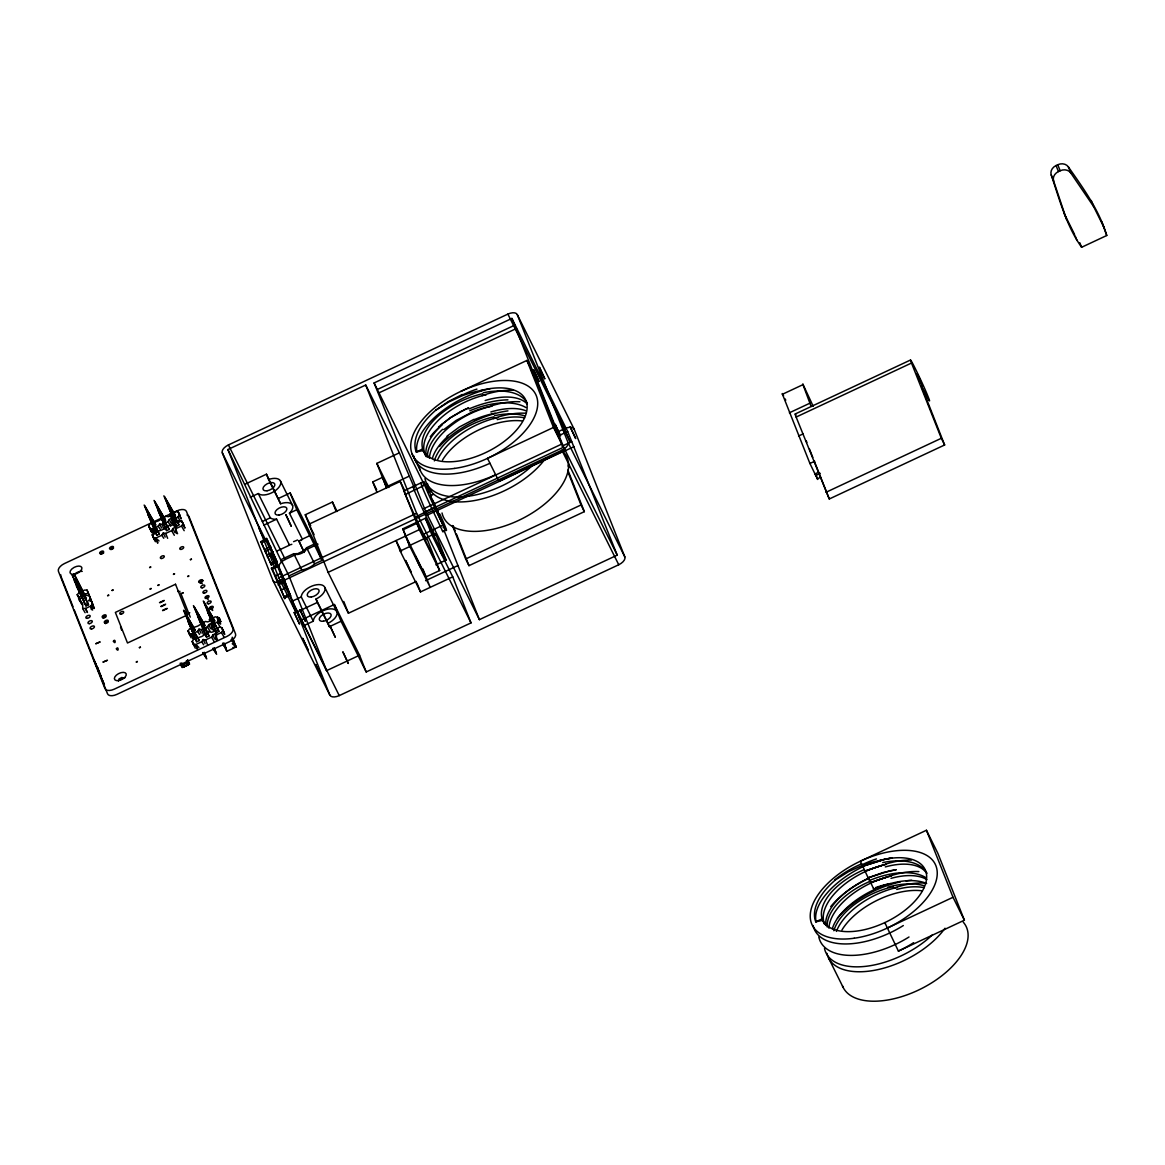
<?xml version="1.0" encoding="UTF-8"?>
<svg xmlns="http://www.w3.org/2000/svg" width="1165" height="1165" viewBox="0 0 1165 1165"><rect width="100%" height="100%" fill="white"/><g stroke="black" fill="none" stroke-linecap="round" stroke-linejoin="round"><path stroke-width="1.5" d="M85.103 612.703L82.7 608.567L82.7 603.499L79.307 600.019L81.273 597.98L81.798 595.257L78.477 597.922L81.681 603.441M219.238 617.989L220.738 621.702L218.991 621.644L219.238 617.989L220.607 621.353M296.929 553.608L295.153 553.783A9.291 8.752 -68.5 0 1 293.828 553.681L280.925 559.681L282.09 562.753L227.918 449.53L365.723 385.018L399.377 452.835L414.026 487.057M92.108 608.421L92.559 603.951L91.278 600.718L88.453 600.805L90.448 598.635L89.166 595.402L86.472 595.548L84.273 594.092L74.094 574.054L84.273 594.092L88.336 593.305L90.084 597.805M184.9 527.862L181.798 521.075L184.332 526.463L181.798 521.075L179.395 520.697L173.425 523.493L175.959 524.658L169.537 525.313L161.979 529.929L153.707 532.725L152.266 534.895L153.387 537.677L155.819 538.041L161.789 535.245L163.216 533.031L165.678 533.424L171.648 530.628L172.901 528.56L178.973 524.847L167.483 504.867L176.498 525.997L175.536 528.808L176.337 533.483M214.244 619.649L207.588 621.892L205.346 621.455L197.788 626.071L189.502 628.867L188.06 631.037L189.196 633.818L191.613 634.182L197.584 631.386L199.011 629.173L201.472 629.566L207.443 626.77L208.695 624.702L214.768 620.989L203.278 601.009L212.292 622.139L211.331 624.95L212.132 629.624M107.573 595.533L108.622 595.024M108.753 595.315L107.763 595.825M111.942 590.335L112.99 589.825M113.092 590.174L112.131 590.626M149.601 567.384L150.649 566.86M150.736 567.224L149.746 567.661M150.023 588.908L151.086 588.383M151.202 588.689L150.183 589.184M157.843 585.238L158.906 584.728M159.023 585.019L158.003 585.529M139.305 647.536L140.368 647.012M140.484 647.318L139.465 647.813M136.232 661.909L137.295 661.385M137.383 661.749L136.422 662.186M173.41 574.17L174.459 573.661M174.575 573.952L173.57 574.447M190.317 559.535L191.38 559.011M191.511 559.287L190.478 559.812M187.638 576.34L188.686 575.816M182.031 593.16L183.094 592.635M188.788 576.18L187.856 576.631M183.211 592.912L182.221 593.451M148.872 525.75L150.11 523.682L158.396 520.886L165.954 516.27L168.197 516.707L174.852 514.464L175.391 515.804L169.318 519.517L168.066 521.585L162.081 524.381L159.634 523.988L158.207 526.201L152.222 528.997L149.804 528.633L148.669 525.852L151.406 531.167L148.669 525.852M172.74 524.439L171.939 519.765L177.925 516.969L179.366 514.799L178.216 512.032L175.813 511.653L169.842 514.449L171.109 517.391M177.561 533.716L175.536 528.808L181.507 526.012L182.949 523.842M192.371 641.318L193.623 639.236L201.894 636.454L209.452 631.823L211.695 632.26L218.35 630.017L218.889 631.357L212.816 635.071L211.564 637.139L205.593 639.949L203.132 639.556L201.705 641.755L195.72 644.565L193.303 644.187L192.181 641.405L194.264 645.366M213.355 629.857L211.331 624.95L217.316 622.154L218.758 619.984L217.593 617.217L215.205 616.838L209.219 619.634L211.753 620.799M216.253 640.007L215.452 635.333L221.423 632.522L222.864 630.367L221.714 627.586L219.311 627.207L213.341 630.003L216.399 632.522L216.486 639.76M188.002 661.982L187.594 659.71L189.487 664.065L187.245 662.856L188.686 662.434L181.303 665.885L182.774 667.414L180.226 663.162L181.784 664.895M305.711 548.846L304.4 550.098M94.38 608.363L92.559 603.951L90.622 606.077L85.438 608.523L87.448 612.499L85.409 608.421L82.7 608.567M81.273 601.883L77.196 594.703L79.147 592.577L84.317 590.131L87.055 590.087L89.137 595.097M438.535 426.929L450.433 417.813L465.33 409.221M441.36 424.686L450.884 417.347L461.558 411.07M443.792 429.594L456.17 420.405L470.66 412.847M447.04 436.147L459.418 426.958L473.907 419.385M187.915 661.778L189.487 664.065L182.119 667.516M835.48 879.895L848.47 871.711L862.144 865.449A57.799 30.29 -26.4 0 1 879.196 860.629A57.289 30.727 -23.8 0 1 883.361 859.814M181.303 665.885L182.657 665.2M299.711 540.662L301.211 539.774M118.932 679.02L121.99 677.404M199.71 582.587L202.87 580.956M461.806 411.216L468.548 407.794M102.68 552.006L100.641 553.025L101.078 554.263L103.379 553.186L102.68 552.006L103.641 552.924M112.539 547.39L110.5 548.409L110.937 549.647L113.238 548.569L112.539 547.39L113.5 548.307M228.398 444.957L507.882 314.099A8.577 4.5 -26.4 0 1 517.304 314.652L574.156 429.186L624.833 556.928A8.577 4.5 -26.4 0 1 618.731 564.748L339.248 695.607A8.577 4.5 -26.4 0 1 329.826 695.054L272.974 580.534L222.297 452.777A8.577 4.5 -26.4 0 1 228.398 444.957L285.25 559.477A8.577 4.5 -26.4 0 0 279.149 567.311L329.826 695.054M460.932 391.338L526.915 360.436L538.288 383.343L564.996 450.637L427.191 515.148L374.096 382.95L511.901 318.424L567.69 431.531L617.217 555.137L479.412 619.649L425.808 511.668L563.612 447.156L617.217 555.137M424.293 484.771L377.344 389.489L515.148 324.977M378.727 392.969L516.532 328.457M155.673 525.036L153.183 526.187L144.169 505.057L155.134 523.697L155.673 525.036L144.868 505.989L156.765 535.23L159.256 534.08L158.731 532.74L147.766 514.1L156.765 535.23M165.532 520.42L163.042 521.571L154.028 500.44L164.993 519.08L165.532 520.42L154.727 501.372L166.624 530.614L169.114 529.463L168.59 528.124L157.624 509.484L166.624 530.614M245.116 484.174L266.465 474.184L280.619 503.761A12.873 6.742 -26.4 0 1 291.862 504.343A12.873 6.742 -26.4 0 1 289.444 513.183L302.347 539.162L309.686 535.711L311.186 538.39L321.977 560.452L314.623 563.889A12.873 6.742 -26.4 0 1 301.793 569.903L288.978 575.903L326.564 670.661L359.563 655.225L334.384 604.504L301.386 619.955L303.672 625.707L313.312 621.193A12.873 6.742 -26.4 0 1 324.263 610.227A12.873 6.742 -26.4 0 1 336.976 612.033A12.873 6.742 -26.4 0 1 328.035 623.29L329.389 626.712L341.025 621.251L334.384 604.504M250.3 497.266L258.266 493.538A12.873 6.742 -26.4 0 0 272.639 492.344A12.873 6.742 -26.4 0 0 280.634 481.465A12.873 6.742 -26.4 0 0 268.576 479.514L266.465 474.184M278.508 498.431L290.143 492.984L315.322 543.706L321.977 560.452M408.726 476.398L386.197 486.941L376.848 463.379L399.377 452.835M262.343 521.512L270.309 517.799A12.873 6.742 -26.4 0 0 276.615 519.182L289.517 545.162L276.702 551.162M85.482 604.548L87.972 603.397L78.303 584.699L88.496 604.737L86.021 605.902L76.395 585.762L86.021 605.902M435.826 410.167A64.046 33.567 -26.4 0 0 416.254 451.991L422.458 449.078A57.187 29.97 -26.4 0 0 479.82 455.151A57.187 29.97 -26.4 0 0 527.148 406.949A57.187 29.97 -26.4 0 0 479.674 390.799A57.842 30.305 -26.4 0 0 462.287 395.75L448.612 402.071L435.972 410.065L448.321 401.546L462.257 394.469M263.8 525.182L276.615 519.182M289.444 513.183L296.798 509.731L290.143 492.984M376.936 492.373L372.785 481.902L382.484 477.359L387.173 486.795M416.342 581.437L348.422 613.241L328.108 572.35L305.274 514.755L332.433 502.028L337.122 511.464M1056.058 165.547L1057.776 164.731A8.577 7.296 -21.6 0 1 1068.363 166.901C1083.363 188.366 1099.178 210.093 1106.75 235.505L1081.601 247.286C1066.295 225.675 1059.568 199.652 1051.223 174.925A8.577 7.296 -21.6 0 1 1056.058 165.547L1058.446 171.561A8.577 7.296 -21.6 0 0 1053.611 180.954L1066.441 219.238M260.902 541.609L271.576 565.316L260.902 541.609L266.567 538.303L277.387 562.608L266.727 538.885M261.688 542.788L267.513 540.065M1058.446 171.561L1060.179 170.76A8.577 7.296 -21.6 0 1 1070.752 172.93L1093.615 206.525L1104.172 227.787M309.002 524.177L400.221 481.465L404.91 490.902M264.95 549.341L270.761 546.603M178.318 591.718L177.91 590.67L178.318 591.718L179.978 591.31M264.877 551.628L270.702 548.904M159.488 602.582L164.149 600.397M160.144 602.669L163.77 600.965M267.397 554.7L273.222 551.977M404.182 490.742L423.594 481.655M160.974 606.31L165.634 604.14M161.105 606.645L165.255 604.708M267.324 557.001L273.149 554.278M424.701 485.15L405.391 494.47M162.576 610.358L166.537 608.509M526.915 360.436L553.491 427.453L487.509 458.355L498.882 481.262L564.865 450.36M162.707 610.664L167.41 608.465M270.586 563.54L276.396 560.816M305.74 548.861A9.291 8.971 30.9 0 0 306.541 547.768L313.924 544.23M271.372 564.719L277.197 561.996M285.25 559.477L318.001 544.142M428.603 492.358L431.822 490.858M556.521 432.477L564.734 428.633A8.577 4.5 -26.4 0 1 574.156 429.186M284.77 598.621L271.43 568.156L277.255 565.433L271.678 553.535L283.037 576.85L290.58 595.883M271.43 568.156L272.231 569.336L278.042 566.612M429.9 496.042L433.176 494.513M557.846 436.132L567.69 431.531M272.231 569.336L275.479 575.889L281.289 573.151M423.944 508.61L561.748 444.083L511.901 318.424M295.997 612.455L291.629 601.46L301.269 596.946A12.873 6.742 -26.4 0 1 312.22 585.966A12.873 6.742 -26.4 0 1 324.948 587.786A12.873 6.742 -26.4 0 1 315.992 599.043L317.346 602.451L295.997 612.455L278.799 577.811L416.604 513.284L365.723 385.018M562.011 446.195L571.709 441.651M284.77 598.606L277.925 581.248L283.75 578.524M426.011 538.9L426.201 539.745L415.439 517.071L434.72 507.357L445.642 530.614L434.88 508.1A26.81 0.99 64.9 0 1 423.74 482.514A26.81 0.99 64.9 0 1 430.977 495.256M272.974 580.534A8.577 4.5 -26.4 0 0 282.396 581.087L561.88 450.229A8.577 4.5 -26.4 0 0 567.981 442.409L517.304 314.652M278.071 584.917L283.896 582.194L277.255 565.433M564.442 451.117L574.156 446.574M422.88 568.928L430.205 587.378L409.454 545.584L402.813 528.823L425.341 518.279L446.093 560.074L435.899 564.85M425.341 518.279L431.982 535.041L452.734 576.835L420.507 591.907L400.192 551.016L409.905 546.472L403.25 529.711L416.837 523.347L437.137 564.253M195.05 630.221L184.259 611.174L192.575 631.372L195.05 630.221L194.526 628.882L183.56 610.242L191.337 628.386M204.909 625.605L202.433 626.755L193.419 605.625L204.385 624.265L204.909 625.605L194.118 606.557L206.54 637.139L209.03 635.974L208.491 634.634L197.54 616.008L206.54 637.139M280.532 590.276L286.357 587.553L290.551 595.868M328.108 572.35L419.327 529.638L400.221 481.465M283.779 596.829L289.604 594.092M284.58 598.009L290.391 595.271M423.259 534.385L442.656 525.299M196.681 641.755L199.171 640.59L198.633 639.25L187.681 620.625L196.681 641.755L188.366 621.557L199.171 640.59M443.093 527.614L444.302 527.046A26.81 0.99 64.9 0 0 439.846 514.115M409.454 545.584L431.982 535.041M223.301 643.284L226.826 651.308L236.145 646.954L232.286 637.226M815.602 473.689L817.684 479.47L809.923 463.481L782.458 394.265L802.976 384.654L802.802 383.926L813.228 406.367M427.162 539.089L439.642 570.544L426.055 576.893L405.74 536.002M567.865 470.078L584.349 511.653L468.985 565.666L465.68 558.982L581.029 504.969L567.777 471.519M425.604 580.68L457.947 565.535M789.375 412.803L809.893 403.192L802.976 384.654M795.185 414.012L910.549 360M796.132 417.055L911.496 363.043A21.451 0.801 64.9 0 1 915.472 368.97A21.451 0.801 64.9 0 1 927.748 395.794L928.578 397.877A21.451 0.801 64.9 0 1 924.602 391.979L921.646 386.605L944.64 444.972L829.276 498.984L796.132 417.055A21.451 0.801 64.9 0 1 795.913 415.002M798.578 436.016L803.311 433.802M809.923 463.481L814.655 461.267M341.025 621.251L366.203 671.972L471.01 622.896L452.734 576.835M814.786 474.038L817.946 472.568M815.558 475.582L820.291 473.354M817.495 478.742L820.655 477.257M825.97 492.3L941.32 438.288L911.496 363.043M885.415 923.83L884.818 922.593L898.39 951.091L964.387 920.19L937.796 853.173L926.437 830.266L860.44 861.168L862.144 865.449L861.78 864.299M835.334 879.997A64.046 33.567 -26.4 0 0 815.762 921.821L821.98 918.908A57.187 29.97 -26.4 0 0 879.342 924.981A57.187 29.97 -26.4 0 0 926.656 876.779A57.187 29.97 -26.4 0 0 879.196 860.629M887.031 928.185L953.014 897.283L926.437 830.266M466.044 409.163L468.563 408.041M103.117 616.882L105.214 615.95L105.767 617.115L103.437 618.236L103.117 616.882L103.292 618.164M105.229 622.212L107.326 621.28L107.879 622.445L105.549 623.552L105.229 622.212L105.403 623.479M868.056 877.624L862.755 866.265L885.502 859.115M873.517 888.356L873.75 889.084L884.235 885.254L873.75 889.084L868.435 877.711L889.725 870.867M862.755 866.265L884.774 859.26M868.435 877.711L883.114 872.512L896.249 869.702L890.453 870.721M199.346 581.874L202.652 580.534M217.797 622.867L220.738 621.702M290.653 544.71L291.833 544.303M885.837 864.59A57.289 30.829 -23.8 0 0 881.643 865.479L864.809 871.085L885.851 864.11M188.701 613.169L189.764 612.732M416.254 451.991L423.201 450.549A57.289 30.683 -23.7 0 1 482.485 393.799M815.762 921.821L822.708 920.379A57.289 30.028 -23.6 0 1 864.226 869.614M232.956 647.478L236.145 646.954L232.316 639.221M169.842 514.449L172.901 516.954L172.988 524.192M153.824 531.167L149.804 528.633L151.785 532.653M156.066 539.366L153.387 537.677L155.367 541.696M193.201 636.352L189.196 633.818L191.162 637.837M197.322 646.735L193.303 644.187L195.283 648.206M544.769 378.727L539.366 367.106L544.783 378.712M538.944 381.45L533.541 369.844L538.958 381.436M537.021 382.338L531.56 370.718L537.007 382.368M570.238 426.943L575.699 438.579L570.238 427.06M565.476 431.516L566.365 433.307L560.918 421.526L569.874 441.302L564.413 429.783M406.104 561.967L410.997 572.059M298.808 540.778L304.24 552.428L298.808 540.88M299.929 609.688L305.39 621.324L299.929 609.805M348.233 663.38L342.83 651.774L348.277 663.424M315.657 664.487L321.103 676.151L315.657 664.603M232.243 643.721L236.145 646.954L231.107 639.512M153.867 533.847L152.222 528.997L155.426 531.895M157.464 542.89L155.819 538.041L159.023 540.939M193.259 639.032L191.613 634.182L194.817 637.08M197.366 649.4L195.72 644.565L198.924 647.463M217.884 617.785L219.879 620.727M158.207 526.201L160.173 529.216M161.789 535.245L163.755 538.259M197.584 631.386L199.55 634.401M201.705 641.755L203.671 644.784M222.617 643.706L226.476 649.706L224.03 643.036M212.758 648.322L216.617 654.322L214.171 647.653M202.899 652.939L206.758 658.939L204.312 652.269M222.617 643.255L226.054 648.643L224.175 643.517M213.617 649.211L216.195 653.259L214.316 648.133M202.899 652.487L206.336 657.875L204.458 652.75M232.039 638.303L233.874 641.216M77.196 594.703L80.065 599.276M79.307 600.019L82.074 604.708M174.852 514.464L163.886 495.824L172.376 515.614M200.438 580.723L202.2 583.723M212.758 610.314L210.982 607.315L212.365 610.504M218.35 630.017L207.399 611.392L215.875 631.182M177.925 516.969L180.59 521.643M181.507 526.012L184.172 530.687M168.066 521.585L170.731 526.26M171.648 530.628L174.313 535.303M217.316 622.154L219.967 626.828M221.423 632.522L224.088 637.197M207.443 626.77L210.108 631.445M211.564 637.139L214.229 641.813M175.391 515.804L164.585 496.756L172.901 516.954L171.939 519.765L173.978 524.672M178.973 524.847L168.182 505.799L176.498 525.997M158.323 510.416L169.114 529.463M214.768 620.989L203.977 601.941L216.399 632.522L215.452 635.333L217.476 640.226M208.098 612.324L218.889 631.357M148.465 515.032L159.256 534.08M198.225 616.94L209.03 635.974M406.046 561.181L405.595 560.438L405.959 561.617M217.345 618.688L218.991 621.644M431.56 498.052L430.438 496.217L439.511 515.644L436.817 508.974M783.579 395.794L782.268 393.537L782.458 394.265M179.177 514.901L181.23 518.862L179.366 514.799M182.759 523.944L184.813 527.905M218.554 620.086L220.622 624.047L218.758 619.984M222.675 630.454L224.728 634.415L222.864 630.367M565.316 431.341L564.428 429.55M432.2 499.29L432.899 500.688M406.6 562.244L407.255 563.54M180.226 516.022L178.216 512.032L180.109 516.066M220.287 622.532L217.593 617.217L220.127 622.605M223.724 631.576L221.714 627.586L223.607 631.634M152.266 534.895L154.945 540.225L152.455 534.793M188.06 631.037L190.07 635.027M192.181 641.405L194.191 645.41M94.205 660.628L96.258 664.705M92.618 610.096L90.622 606.077L91.409 609.63M1064.038 213.224L1074.596 234.485M941.32 438.288L944.64 444.972M953.014 897.283L964.387 920.19M821.98 918.908L824.092 923.175M824.208 923.379L824.704 924.398M828.519 957.936L843.14 987.381M507.882 314.099L564.734 428.633M567.981 442.409L624.833 556.928M553.491 427.453L564.996 450.637M561.88 450.229L618.731 564.748M581.029 504.969L584.349 511.653M422.458 449.078L425.385 454.962M412.119 453.928L420.23 470.281M374.096 382.95L377.344 389.489M416.604 513.284L471.01 622.896M419.327 529.638L439.642 570.544M376.848 463.379L388.819 487.494M402.813 528.823L403.25 529.711M372.785 481.902L376.688 489.766M401.503 551.555L396.042 540.545L400.192 551.016M305.274 514.755L310.735 525.764M309.424 525.226L314.113 534.662M296.798 509.731L309.686 535.711M280.547 481.232L292.59 505.479M306.57 547.681L314.623 563.889M324.831 587.451L336.874 611.712M268.576 479.514L280.619 503.761M293.74 553.681L301.793 569.903M315.992 599.043L328.035 623.29M317.346 602.451L329.389 626.712M258.266 493.538L270.309 517.799M301.269 596.946L313.312 621.193M280.925 559.681L288.978 575.903M222.297 452.777L279.149 567.311M282.396 581.087L339.248 695.607M301.386 619.955L326.564 670.661M291.629 601.46L303.672 625.707M217.884 617.29L219.442 620.421M169.318 519.517L171.299 523.522M199.914 581.714L200.73 583.359M172.901 528.56L174.881 532.565M159.634 523.988L161.615 528.007M163.216 533.031L165.212 537.05M208.695 624.702L210.69 628.707M212.816 635.071L214.797 639.075M199.011 629.173L201.006 633.192M203.132 639.556L205.127 643.561M96.287 664.938L94.132 660.599L104.413 684.802L93.52 659.259M785.166 398.954L785.763 400.192M286.357 587.553L283.896 582.194M275.479 575.889L277.925 581.248M433.278 501.445L434.094 503.149M417.419 560.161L416.196 557.86L417.39 560.758M417.58 560.496L415.293 555.894L417.958 562.214M78.987 589.213L72.186 575.131L78.841 589.068M417.449 560.015L417.754 560.846M418.089 562.258L419.648 565.243L418.279 561.967M407.75 564.559L408.289 565.695M434.545 504.066L434.996 505.028M417.711 560.569L420.711 567.486L417.915 561.894M188.249 630.935L190.157 634.998M435.462 506.018L436.38 508.013M408.842 566.889L409.381 568.054M96.943 666.06L98.195 668.841M409.862 569.146L410.706 571.141M206.758 596.669L208.156 599.859M152.222 528.997L154.363 533.919M155.819 538.041L157.959 542.963M191.613 634.182L193.754 639.104M195.72 644.565L197.861 649.473M174.692 526.434L173.425 523.493L174.502 526.58M425.065 536.512L425.837 538.434M89.166 595.402L91.234 600.412M162.081 524.381L164.061 529.274M165.678 533.424L167.644 538.317M201.472 629.566L203.438 634.459M205.593 639.949L207.559 644.827M1106.75 235.505L1101.77 221.758M1091.212 200.497L1093.615 206.525M1068.363 166.901L1070.752 172.93M1057.776 164.731L1060.179 170.76M1079.809 242.757L1081.601 247.286M1051.223 174.925L1053.611 180.954M1075.208 236L1076.999 240.514M809.893 403.192L811.204 406.512M809.5 449.107L812.791 457.408M814.117 460.743L829.276 498.984M453.156 525.75L455.136 530.745M456.462 534.065L468.985 565.666M452.413 525.532L465.68 558.982M444.244 530.978L479.412 619.649M435.943 534.487L446.093 560.074M425.808 511.668L427.191 515.148M382.484 477.359L386.634 487.829M416.939 582.937L420.507 591.907M332.433 502.028L336.175 511.45M343.748 601.46L348.422 613.241M359.563 655.225L366.203 671.972M227.918 449.53L278.799 577.811M178.172 521.134L178.696 522.473M207.69 630.935L208.084 631.925M180.677 593.014L190.259 617.159M192.036 630.032L192.575 631.372M186.4 660.715L187.317 663.06M181.755 662.9L182.657 665.244M87.055 590.087L88.336 593.305M87.972 603.397L88.496 604.737M72.987 606.703L61.017 576.559A8.519 4.471 -26.4 0 1 60.915 574.957M74.312 610.067L107.544 693.83A8.519 4.471 -26.4 0 0 116.908 694.384L229.476 641.682A8.519 4.471 -26.4 0 0 235.534 633.906L189.021 516.619A8.519 4.471 -26.4 0 0 187.041 514.988M97.729 667.836L101.078 676.268M806.85 442.452L806.282 440.821M90.448 598.635L92.151 603.164M442.554 530.658L442.933 531.895L432.142 509.236A26.81 0.99 64.9 0 1 421.817 484.087M434.793 534.284L435.128 535.551L424.38 512.877A26.81 0.99 64.9 0 1 414.128 487.844M225.063 646.182L226.826 651.308M91.278 600.718L92.676 604.897M120.519 626.814L121.626 630.178M217.331 617.698L218.219 620.45M92.559 603.951L93.957 608.567M81.798 595.257L82.249 598.344M212.292 622.139L212.35 627.571M443.501 530.556A26.81 0.99 64.9 0 1 442.977 530.672M435.681 534.007A26.81 0.99 64.9 0 1 435.244 534.356M288.6 545.045A9.291 2.709 -9.1 0 1 289.721 544.536M297.57 539.992A12.422 1.806 -22.6 0 1 293.58 541.652M300.832 540.589A9.291 2.01 -36.2 0 1 301.735 540.05M305.332 550.899A12.422 10.179 -23.4 0 1 296.886 554.555M568.287 464.558A21.451 0.801 64.9 0 1 568.083 465.898M426.943 538.958A26.81 0.99 64.9 0 1 426.565 538.944M425.706 537.575A26.81 0.99 64.9 0 1 424.905 536.133M415.439 517.071A26.81 0.99 64.9 0 1 404.444 490.916M177.517 522.619A2.359 1.238 -26.4 0 1 178.857 522.284M176.876 518.964A2.359 1.238 -26.4 0 1 175.536 519.823M212.627 624.906A2.359 1.238 -26.4 0 1 212.525 624.673M167.804 527.163A2.359 1.238 -26.4 0 1 168.415 526.973M207.035 632.42A2.359 1.238 -26.4 0 1 207.953 632.129M206.598 628.561A2.359 1.238 -26.4 0 1 205.055 629.624M157.042 528.298A2.359 1.238 -26.4 0 1 155.804 529.056M192.808 633.906A2.359 1.238 -26.4 0 1 192.808 633.527M118.364 680.957A6.437 3.364 -26.4 0 1 125.165 677.622M73.745 574.957A6.437 3.364 -26.4 0 1 82.234 571.36M512.746 473.718A68.618 35.955 -26.4 0 1 498.882 481.262M489.941 463.262A68.618 35.955 -26.4 0 1 413.604 455.704M479.66 390.857A57.289 30.727 -23.8 0 1 483.839 389.984M483.227 392.751A57.289 30.887 -23.9 0 1 527.133 402.901M513.051 390.275A59.852 31.368 -26.4 0 0 486.344 394.221L482.121 395.707A57.187 29.97 -26.4 0 0 426.332 456.767M482.121 395.649A57.289 30.829 -23.8 0 1 486.315 394.76M519.925 401.779A59.852 31.368 -26.4 0 0 492.023 405.682L487.8 407.153A57.187 29.97 -26.4 0 0 429.419 458.355M470.558 412.599A57.289 30.683 -23.7 0 1 487.844 406.876M487.815 407.095A57.289 30.829 -23.8 0 1 491.994 406.221M563.729 452.326A68.618 35.955 -26.4 0 1 521.25 519.139A68.618 35.955 -26.4 0 1 442.03 512.964M545.497 458.398A68.618 35.955 -26.4 0 1 477.781 499.916A68.618 35.955 -26.4 0 1 427.409 483.519M416.808 451.743A64.133 31.513 -27.1 0 1 490.29 388.629M495.635 474.708A68.618 35.955 -26.4 0 1 419.298 467.15M437.792 459.403A57.187 29.97 -26.4 0 1 493.479 418.614L497.703 417.172A59.852 31.368 -26.4 0 1 526.201 413.284M434.356 460.918A57.289 30.669 -23.7 0 1 493.814 416.837M493.494 418.555A57.289 30.829 -23.8 0 1 497.688 417.667M533.133 464.791A68.618 35.955 -26.4 0 1 467.442 496.348A68.618 35.955 -26.4 0 1 424.977 478.611M439.467 446.486A64.133 31.557 -26.2 0 1 507.955 410.881M442.467 460.117A57.187 29.97 -26.4 0 1 522.284 420.958M497.251 419.633A57.289 30.188 -29.2 0 1 524.629 417.856M427.613 457.277A57.289 28.936 -24 0 1 442.671 429.317M485.164 400.498A57.289 28.251 -27.8 0 1 527.031 403.833M430.278 436.759A64.133 31.557 -26.3 0 1 439.322 427.118M468.942 408.973A64.133 33.669 -23.9 0 1 507.94 399.843M490.844 411.959A57.289 28.251 -27.8 0 1 525.983 410.823M432.332 458.573A57.289 27.96 -26.2 0 1 447.826 436.336M474.053 419.764A57.289 30.101 -23.6 0 1 495.125 413.226M494.601 415.643A57.289 30.887 -23.9 0 1 524.25 415.716M462.461 394.979A64.133 35.256 -27.9 0 1 476.951 389.095M426.274 456.039A57.289 27.96 -26.2 0 1 442.147 424.875M469.757 410.794A57.289 30.13 -23.6 0 1 525.939 407.561M913.622 942.674A68.618 35.955 -26.4 0 1 898.39 951.091M909.006 936.995A68.618 35.955 -26.4 0 1 818.806 936.98M903.326 925.549A68.618 35.955 -26.4 0 1 813.126 925.534M882.75 862.581A57.289 30.887 -23.9 0 1 926.641 872.731M885.851 864.051A59.852 31.368 -26.4 0 1 911.35 860.061M824.412 923.816A57.187 29.97 -26.4 0 1 881.628 865.537M861.983 864.809A64.133 35.256 -27.9 0 1 876.459 858.925M834.985 879.706A64.133 33.683 -23.9 0 1 861.59 863.833M918.85 871.58A59.852 31.368 -26.4 0 0 891.545 875.512L870.488 882.546L887.308 876.983A57.187 29.97 -26.4 0 0 828.941 928.185M887.322 876.925A57.289 30.829 -23.8 0 1 891.516 876.051M827.252 927.063A57.289 30.028 -23.6 0 1 870.022 881.352M816.082 921.675A64.133 31.513 -27.1 0 1 862.915 866.687M830.732 906.618A64.133 31.557 -26.2 0 1 868.697 878.395M869.265 880.624A57.289 30.13 -23.6 0 1 925.447 877.391M825.912 925.461A57.289 27.96 -26.2 0 1 868.318 878.308M832.349 928.665A57.289 27.96 -26.2 0 1 874.012 889.754M875.541 887.614A57.799 30.29 -26.4 0 1 890.57 883.536A57.187 29.97 -26.4 0 1 926.641 883.507M890.555 883.565A57.289 30.639 -23.7 0 0 888.196 884.148A57.289 30.494 -23.7 0 0 884.235 885.313M885.313 866.92A57.289 29.955 -29.2 0 1 926.889 873.459M890.992 878.366A57.289 29.955 -29.2 0 1 926.845 879.56M888.036 887.104A57.289 30.669 -23.7 0 1 924.151 885.75M963.251 922.156A68.618 35.955 -26.4 0 1 923.51 987.556A68.618 35.955 -26.4 0 1 842.484 985.925M945.004 928.228A68.618 35.955 -26.4 0 1 877.303 969.746A68.618 35.955 -26.4 0 1 826.932 953.349M836.397 931.403A57.187 29.97 -26.4 0 1 893.002 888.444L897.225 887.002A59.852 31.368 -26.4 0 1 924.529 883.026M833.863 930.748A57.289 30.669 -23.7 0 1 893.337 886.667M893.002 888.385A57.289 30.829 -23.8 0 1 897.196 887.497M932.655 934.621A68.618 35.955 -26.4 0 1 866.964 966.178A68.618 35.955 -26.4 0 1 824.485 948.441M837.402 918.151A64.133 31.557 -26.2 0 1 900.283 881.949M906.035 880.915A64.133 31.557 -26.2 0 1 911.714 880.259M841.975 929.947A57.187 29.97 -26.4 0 1 921.806 890.788M896.759 889.463A57.289 30.188 -29.2 0 1 924.136 887.686M113.413 641.26C115.947 645.803 115.568 637.503 113.413 641.216M116.398 648.803C118.917 653.347 118.51 645.09 116.398 648.803M95.88 643.721L100.161 641.886L95.894 643.677M103.146 662.04L107.442 660.249L103.161 661.997M188.584 664.647L183.196 667.225L188.584 664.647M177.051 510.838L64.483 563.54A8.519 4.471 -26.4 0 0 58.425 571.316L104.952 688.602A8.519 4.471 -26.4 0 0 114.316 689.141L226.884 636.44A8.519 4.471 -26.4 0 0 232.942 628.663L186.415 511.391A8.519 4.471 -26.4 0 0 177.051 510.838M175.522 584.247L115.364 612.411L127.495 642.993L187.652 614.814L175.522 584.247M886.958 858.838L886.23 858.969L891.982 858.052L886.958 858.838M917.103 374.067L922.505 385.688L917.103 374.067M555.137 424.293L560.54 435.914L555.21 424.395M553.2 425.196L558.603 436.817L553.273 425.298M438.754 547.332L442.176 554.686L438.754 547.332M285.847 514.639L291.25 526.245L285.847 514.639M258.688 527.352L264.076 538.973L258.688 527.352M270.935 553.928L276.323 565.535L270.935 553.928M329.884 625.634L335.287 637.24L329.884 625.634M294.148 612.455L299.551 624.076L294.221 612.557M302.711 638.347L308.113 649.968L302.784 638.449M85.861 598.067L76.191 579.369L86.385 599.407L85.861 598.067M83.37 599.232L74.283 580.447L83.909 600.572L83.37 599.232M279.119 515.017A6.437 3.364 -26.4 0 0 286.765 508.217A6.437 3.364 -26.4 0 0 276.964 509.586A6.437 3.364 -26.4 0 0 279.119 515.017M267.076 490.771A6.437 3.364 -26.4 0 0 274.736 483.956A6.437 3.364 -26.4 0 0 264.921 485.324A6.437 3.364 -26.4 0 0 267.076 490.771M323.389 621.251A6.437 3.364 -26.4 0 0 331.049 614.436A6.437 3.364 -26.4 0 0 321.234 615.804A6.437 3.364 -26.4 0 0 323.389 621.251M311.346 596.99A6.437 3.364 -26.4 0 0 319.006 590.174A6.437 3.364 -26.4 0 0 309.191 591.543A6.437 3.364 -26.4 0 0 311.346 596.99M210.617 609.091A2.184 1.15 -26.4 0 0 213.224 606.776A2.184 1.15 -26.4 0 0 209.889 607.242A2.184 1.15 -26.4 0 0 210.617 609.091M200.06 582.5A2.184 1.15 -26.4 0 0 202.666 580.185A2.184 1.15 -26.4 0 0 199.332 580.651A2.184 1.15 -26.4 0 0 200.06 582.5M202.171 587.815A2.184 1.15 -26.4 0 0 204.778 585.5A2.184 1.15 -26.4 0 0 201.443 585.966A2.184 1.15 -26.4 0 0 202.171 587.815M204.283 593.131A2.184 1.15 -26.4 0 0 206.889 590.815A2.184 1.15 -26.4 0 0 203.555 591.281A2.184 1.15 -26.4 0 0 204.283 593.131M206.394 598.446A2.184 1.15 -26.4 0 0 209.001 596.13A2.184 1.15 -26.4 0 0 205.666 596.596A2.184 1.15 -26.4 0 0 206.394 598.446M208.506 603.776A2.184 1.15 -26.4 0 0 211.113 601.46A2.184 1.15 -26.4 0 0 207.778 601.926A2.184 1.15 -26.4 0 0 208.506 603.776M181.114 549.399A2.141 1.121 -26.4 0 0 183.662 547.128A2.141 1.121 -26.4 0 0 180.4 547.594A2.141 1.121 -26.4 0 0 181.114 549.399M161.702 558.486A2.141 1.121 -26.4 0 0 164.265 556.215A2.141 1.121 -26.4 0 0 160.988 556.681A2.141 1.121 -26.4 0 0 161.702 558.486M110.879 549.166A2.141 1.121 -26.4 0 0 113.442 546.895A2.141 1.121 -26.4 0 0 110.165 547.361A2.141 1.121 -26.4 0 0 110.879 549.166M101.02 553.783A2.141 1.121 -26.4 0 0 103.569 551.511A2.141 1.121 -26.4 0 0 100.306 551.977A2.141 1.121 -26.4 0 0 101.02 553.783M105.636 622.896A2.141 1.121 -26.4 0 0 108.199 620.625A2.141 1.121 -26.4 0 0 104.923 621.091A2.141 1.121 -26.4 0 0 105.636 622.896M103.525 617.581A2.141 1.121 -26.4 0 0 106.088 615.309A2.141 1.121 -26.4 0 0 102.811 615.761A2.141 1.121 -26.4 0 0 103.525 617.581M118.51 680.593A6.437 3.364 -26.4 0 0 126.155 673.792A6.437 3.364 -26.4 0 0 116.34 675.161A6.437 3.364 -26.4 0 0 118.51 680.593M74.138 574.316A6.437 3.364 -26.4 0 0 81.798 567.501A6.437 3.364 -26.4 0 0 71.982 568.87A6.437 3.364 -26.4 0 0 74.138 574.316M91.569 628.969A2.359 1.238 -26.4 0 0 94.38 626.464A2.359 1.238 -26.4 0 0 90.768 626.974A2.359 1.238 -26.4 0 0 91.569 628.969M87.346 618.324A2.359 1.238 -26.4 0 0 90.156 615.834A2.359 1.238 -26.4 0 0 86.559 616.329A2.359 1.238 -26.4 0 0 87.346 618.324M89.457 623.639A2.359 1.238 -26.4 0 0 92.268 621.149A2.359 1.238 -26.4 0 0 88.671 621.644A2.359 1.238 -26.4 0 0 89.457 623.639M121.116 614.144A2.141 1.121 -26.4 0 0 123.665 611.873A2.141 1.121 -26.4 0 0 120.388 612.339A2.141 1.121 -26.4 0 0 121.116 614.144M454.67 468.403A68.618 35.955 -26.4 0 0 536.322 395.765A68.618 35.955 -26.4 0 0 431.662 410.357A68.618 35.955 -26.4 0 0 454.67 468.403M854.193 938.233A68.618 35.955 -26.4 0 0 935.845 865.595A68.618 35.955 -26.4 0 0 831.169 880.201A68.618 35.955 -26.4 0 0 854.193 938.233"/></g></svg>
